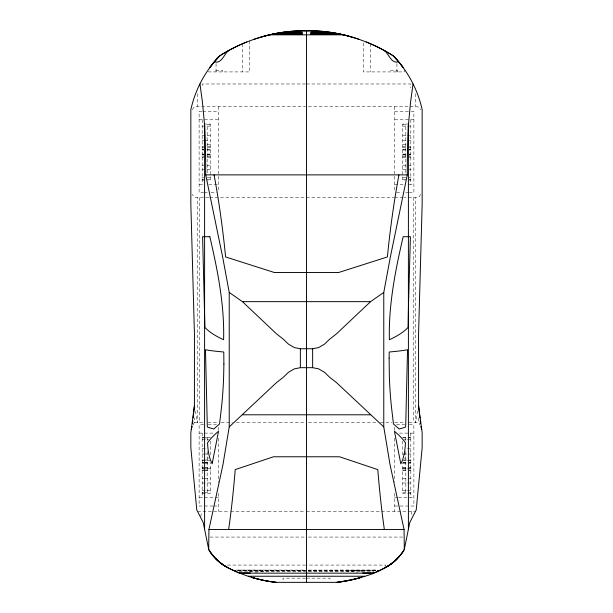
<?xml version="1.0" encoding="UTF-8"?>
<svg xmlns="http://www.w3.org/2000/svg" width="613" height="613" viewBox="0 0 613 613"><rect width="100%" height="100%" fill="white"/><g stroke="black" fill="none" stroke-linecap="round" stroke-linejoin="round"><path stroke-width="0.46" stroke-dasharray="3.06 2.3" d="M193.034 424.924L194.298 422.686L194.336 417.966M200.78 516.636L201.57 511.457M417.591 411.055L415.507 422.686L415.507 197.562M385.117 566.581L385.884 565.071L306.5 565.071M192.359 109.796L193.815 107.329L196.382 106.562L305.55 106.562M420.641 194.329L419.185 196.804L416.618 197.562L404.235 197.562M255.2 572.228L267.383 570.987L305.542 570.987M249.131 571.339L264.992 570.251M375.348 570.289L308.393 570.374M375.248 570.113L308.385 570.251M305.542 83.981L202.183 83.981L202.183 87.743M306.5 83.981L410.817 83.981L410.817 87.743M308.4 106.562L416.618 106.562L419.185 107.329L420.641 109.796M201.853 111.39L199.118 111.39L199.118 192.689L203.685 192.689M202.765 111.39L218.289 111.39M394.711 111.39L410.235 111.39M411.147 111.39L413.882 111.39L413.882 192.689L409.315 192.689M199.118 119.78L218.289 119.78M394.711 119.78L413.882 119.78M203.976 124.025L210.236 124.025L210.236 180.053L207.554 180.053M409.024 124.025L402.764 124.025L402.764 180.053L405.446 180.053M210.236 124.539L207.171 124.539L207.171 173.663M402.764 124.539L405.829 124.539L405.829 173.663M202.183 126.102L205.508 126.102M207.171 126.102L210.236 126.102M402.764 126.102L405.829 126.102M407.492 126.102L410.817 126.102M202.183 135.335L205.508 135.335M207.171 135.335L210.236 135.335M402.764 135.335L405.829 135.335M407.492 135.335L410.817 135.335M202.183 140.668L203.845 140.668M204.681 140.668L210.236 140.668M402.764 140.668L408.319 140.668M409.155 140.668L410.817 140.668M207.171 144.699L210.236 144.699M402.764 144.699L405.829 144.699M202.183 146.668L203.845 146.668M207.171 146.668L210.236 146.668M402.764 146.668L405.829 146.668M409.155 146.668L410.817 146.668M202.183 147.388L203.845 147.388M207.171 147.388L210.236 147.388M402.764 147.388L405.829 147.388M409.155 147.388L410.817 147.388M202.183 149.22L203.845 149.22M207.171 149.22L210.236 149.311L207.171 149.357M402.764 149.22L405.829 149.311L402.764 149.357M409.155 149.22L410.817 149.22M202.183 149.357L203.845 149.357M409.155 149.357L410.817 149.357M202.183 150.001L203.845 150.001M207.171 150.001L210.236 150.001M402.764 150.001L405.829 150.001M409.155 150.001L410.817 150.001M202.183 154.078L203.845 154.078M207.171 154.078L210.236 154.078M402.764 154.078L405.829 154.078M409.155 154.078L410.817 154.078M202.183 154.721L203.845 154.721M207.171 154.721L210.236 154.721M402.764 154.721L405.829 154.721M409.155 154.721L410.817 154.721M202.183 154.966L203.845 154.966M207.171 154.966L210.236 154.966M402.764 154.966L405.829 154.966M409.155 154.966L410.817 154.966M202.183 156.69L203.845 156.69M207.171 156.69L210.236 156.69M402.764 156.69L405.829 156.69M409.155 156.69L410.817 156.69M202.183 157.411L203.845 157.411M207.171 157.411L210.236 157.411M402.764 157.411L405.829 157.411M409.155 157.411L410.817 157.411M202.183 165.196L203.845 165.196M207.171 165.196L210.236 165.196M402.764 165.196L405.829 165.196M409.155 165.196L410.817 165.196M202.183 169.678L203.845 169.678M207.171 169.678L210.236 169.678M402.764 169.678L405.829 169.678M409.155 169.678L410.817 169.678M202.183 177.433L203.845 177.433M207.171 177.433L210.236 177.433M402.764 177.433L405.829 177.433M409.155 177.433L410.817 177.433M202.183 179.257L203.845 179.257M207.171 179.257L210.236 179.257M402.764 179.257L405.829 179.257M409.155 179.257L410.817 179.257M202.183 180.053L203.976 180.053M409.024 180.053L410.817 180.053M199.118 184.298L204.083 184.298M208.818 184.298L218.289 184.298M394.711 184.298L404.182 184.298M408.917 184.298L413.882 184.298M204.596 192.689L207.332 192.689M210.987 192.689L216.466 192.689M396.534 192.689L402.013 192.689M405.668 192.689L408.404 192.689M208.765 197.562L196.382 197.562L193.815 196.804L192.359 194.329M209.723 197.562L305.55 197.562M306.5 197.562L393.761 197.562M394.711 197.562L403.277 197.562M194.298 422.686L204.259 422.686M207.999 422.686L218.289 422.686M221.14 422.686L232.519 422.686M236.311 422.686L305.55 422.686M308.4 422.686L376.689 422.686M380.481 422.686L391.86 422.686M394.711 422.686L405.001 422.686M408.741 422.686L418.702 422.686L419.966 424.924M203.685 424.717L199.118 424.717L199.118 506.024L203.685 506.024M208.244 424.717L216.466 424.717M396.534 424.717L404.756 424.717M409.315 424.717L413.882 424.717L413.882 506.024L409.315 506.024M199.118 433.115L213.554 433.115M399.446 433.115L413.882 433.115M202.183 437.353L210.236 437.353M402.764 437.353L410.817 437.353M202.183 437.874L203.845 437.874M204.681 437.874L210.236 437.874M402.764 437.874L408.319 437.874M409.155 437.874L410.817 437.874M202.183 439.437L205.508 439.437M207.171 439.437L208.704 439.437M404.296 439.437L405.829 439.437M407.492 439.437L410.817 439.437M202.183 448.662L205.508 448.662M407.492 448.662L410.817 448.662M202.183 454.003L203.845 454.003M204.681 454.003L209.47 454.003M403.53 454.003L408.319 454.003M409.155 454.003L410.817 454.003M207.171 458.034L208.704 458.034M404.296 458.034L405.829 458.034M202.183 460.003L203.845 460.003M204.681 460.003L209.47 460.003M403.53 460.003L408.319 460.003M409.155 460.003L410.817 460.003M202.183 460.723L205.508 460.723M207.171 460.723L210.236 460.723M402.764 460.723L405.829 460.723M407.492 460.723L410.817 460.723M202.183 462.547L203.845 462.547M204.681 462.547L210.236 462.547M402.764 462.547L408.319 462.547M409.155 462.547L410.817 462.547M202.183 462.685L203.845 462.685M204.681 462.685L210.236 462.685M402.764 462.646L408.319 462.685M409.155 462.685L410.817 462.685M202.183 463.336L203.845 463.336M204.681 463.336L210.236 463.336M402.764 463.336L408.319 463.336M409.155 463.336L410.817 463.336M202.183 467.405L203.845 467.405M204.681 467.405L210.236 467.405M402.764 467.405L408.319 467.405M409.155 467.405L410.817 467.405M202.183 468.056L203.845 468.056M204.681 468.056L210.236 468.056M402.764 468.056L408.319 468.056M409.155 468.056L410.817 468.056M202.183 468.301L205.508 468.301M207.171 468.301L210.236 468.301M402.764 468.301L405.829 468.301M407.492 468.301L410.817 468.301M202.183 470.018L203.845 470.018M204.681 470.018L210.236 470.018M402.764 470.018L408.319 470.018M409.155 470.018L410.817 470.018M202.183 470.738L203.845 470.738M204.681 470.738L210.236 470.738M402.764 470.738L408.319 470.738M409.155 470.738L410.817 470.738M202.183 478.523L203.845 478.523M204.681 478.523L210.236 478.523M402.764 478.523L408.319 478.523M409.155 478.523L410.817 478.523M202.183 483.006L205.508 483.006M207.171 483.006L210.236 483.006M402.764 483.006L405.829 483.006M407.492 483.006L410.817 483.006M202.183 490.768L205.508 490.768M207.171 490.768L210.236 490.768M402.764 490.768L405.829 490.768M407.492 490.768L410.817 490.768M202.183 492.591L203.845 492.591M204.681 492.591L210.236 492.591M402.764 492.591L408.319 492.591M409.155 492.591L410.817 492.591M202.183 493.388L210.236 493.388L210.236 463.558M410.817 493.388L402.764 493.388L402.764 463.558M199.118 497.633L214.504 497.633M215.447 497.633L218.289 497.633M394.711 497.633L397.553 497.633M398.496 497.633L413.882 497.633M204.596 506.024L212.811 506.024M213.722 506.024L218.289 506.024M394.711 506.024L399.278 506.024M400.189 506.024L408.404 506.024M197.562 511.457L229.676 511.457M230.618 511.457L305.55 511.457M306.5 511.457L380.481 511.457M381.432 511.457L415.438 511.457M210.014 537.072L305.542 537.072M308.408 537.072L402.986 537.072M305.542 565.071L227.116 565.071L227.883 566.581M235.967 570.09L305.55 570.09M308.408 570.09L377.033 570.09M305.558 570.251L237.752 570.113M305.558 570.374L237.652 570.289M237.415 570.496L259.123 570.496M348.008 570.251L375.585 570.496M308.408 570.987L345.617 570.987L357.8 572.228M239.116 571.339L305.55 571.308M308.393 571.308L373.884 571.339M305.558 578.151L283.03 578.151L283.03 581.507M306.5 578.151L329.97 578.151L329.97 580.672M353.877 570.496L363.869 571.339M195.409 411.055L197.493 422.686L197.493 197.562M411.43 511.457L412.22 516.636M418.664 417.966L418.702 422.686M415.507 93.728L415.507 106.562M413.423 197.562L413.423 422.686M410.817 119.78L410.817 184.298M410.817 433.115L410.817 497.633M405.829 437.874L405.829 440.64M405.829 451.36L405.829 492.591M404.258 69.139L404.258 71.92L363.218 71.92L363.218 40.872M402.764 441.107L402.764 455.39M397.293 71.92L397.293 70.349L390.389 70.349L390.389 71.92M396.94 63.545L396.94 71.92M394.711 106.562L394.711 191.31M394.711 427.276L394.711 430.747M394.711 438.287L394.711 482.178M394.711 493.304L394.711 511.457M370.536 43.814L370.536 71.92M249.782 40.872L249.782 71.92L208.742 71.92L208.742 69.139M242.464 43.814L242.464 71.92M222.611 71.92L222.611 70.349L215.707 70.349L215.707 71.92M218.289 106.562L218.289 191.31M218.289 427.276L218.289 430.747M218.289 438.287L218.289 482.178M218.289 493.304L218.289 511.457M216.06 63.545L216.06 71.92M210.236 441.107L210.236 455.39M207.171 437.874L207.171 440.64M207.171 451.36L207.171 492.591M202.183 119.78L202.183 184.298M202.183 433.115L202.183 497.633M199.577 197.562L199.577 422.686M197.493 93.728L197.493 106.562"/><path stroke-width="0.92" d="M194.413 409.469L194.444 334.353L190.842 204.114L190.842 109.62C195.279 89.506 205.37 70.702 219.669 55.883C245.415 39.401 275.927 30.527 306.5 30.65C337.073 30.527 367.585 39.401 393.331 55.883C407.63 70.702 417.721 89.506 422.158 109.62L422.158 204.114L418.556 334.353L418.587 409.469M208.696 549.394L208.933 529.463L222.994 464.516L229.231 426.901L229.231 292.455L222.741 257.437L205.7 174.874A267.935 69.936 90 0 0 204.704 126.316L202.482 102.471L199.945 83.904M413.055 83.904L410.518 102.471L408.296 126.316A267.935 69.936 -90 0 0 407.3 174.874L390.259 257.437L383.769 292.455L383.769 426.901L390.006 464.516L404.067 529.463L404.304 549.394M192.497 423.583L192.804 420.756M193.11 417.928L194.444 405.691L190.842 432.678L190.842 447.705L196.781 509.932L203.24 522.567L208.742 549.623A48.427 48.396 0 0 0 228.113 567.814C243.085 575.53 259.468 580.48 276.202 582.35L336.798 582.35C360.574 578.542 388.19 572.611 402.94 551.692M373.417 573.086A138.224 138.14 0 0 0 384.887 567.814A48.427 48.396 0 0 0 404.258 549.623L409.76 522.567L416.219 509.932L422.158 447.705L422.158 432.678L418.556 405.691L419.89 417.928M191.279 429.376L192.191 426.41M228.603 50.618C224.067 53.86 221.622 64.25 214.443 61.744M229.231 426.901L276.547 382.573L283.482 377.141L288.447 372.313L294.409 368.842L300.362 367.685L312.638 367.685L318.591 368.842L324.553 372.313L329.518 377.141L336.453 382.573L383.769 426.901M383.769 292.455L370.551 301.657L336.453 333.878L329.518 339.303L324.553 344.131L318.591 347.602L312.638 348.759L300.362 348.759L294.409 347.602L288.447 344.131L283.482 339.303L276.547 333.878L242.449 301.657L229.231 292.455M398.557 61.744C391.378 64.25 388.933 53.86 384.397 50.618M303.703 30.704L309.297 30.704M297.864 30.872L315.136 30.872M289.773 31.493L297.205 31.493M315.795 31.493L323.227 31.493M285.03 32.045L302.301 32.045L302.301 32.834L279.865 32.834M327.97 32.045L310.699 32.045L310.699 32.834L333.135 32.834M276.202 33.439L302.301 33.439L302.301 34.343L271.942 34.343M336.798 33.439L310.699 33.439L310.699 34.343L341.058 34.343M269.682 34.834L343.318 34.834M205.7 174.874L407.3 174.874M242.449 301.657L370.551 301.657M242.449 414.794L370.551 414.794M208.933 529.463L404.067 529.463M233.645 570.496L235.53 570.496M377.47 570.496L379.355 570.496M239.185 572.917L250.326 572.917M362.674 572.917L373.815 572.917M239.775 573.163L373.225 573.163M248.234 576.243L364.766 576.243M210.06 551.692C214.588 558.481 220.864 564.075 228.113 567.814A138.224 138.14 0 0 0 239.583 573.086M420.809 426.41L421.721 429.376M420.196 420.756L420.503 423.583M408.404 124.155L408.404 529.249M312.638 348.759L312.638 367.685M306.5 30.65L306.5 582.35M300.362 348.759L300.362 367.685M204.596 124.155L204.596 529.249M397.446 558.504A50.251 48.197 -90 0 1 386.857 566.741M398.933 174.881A378.941 106.67 90 0 0 388.45 246.625L387.378 256.954L338.713 272.486L274.287 272.486L225.622 256.954L224.55 246.633A378.941 106.67 -90 0 0 214.067 174.881M384.351 529.463A306.27 69.882 -90 0 1 378.16 474.194L377.792 469.612L339.479 456.769L273.521 456.769L235.208 469.612L234.84 474.194A306.27 69.882 90 0 1 228.649 529.463M314.14 30.803A160.024 160.024 0 0 1 359.019 39.316M366.183 41.968A160.024 160.024 0 0 1 393.331 55.883A112.976 110.348 -90 0 1 403.254 67.698A112.286 112.286 0 0 0 393.331 55.883M329.342 32.205A155.327 150.047 0 0 1 351.732 37.01M404.258 549.623A48.412 48.412 0 0 1 384.887 567.814M226.143 566.741A50.251 48.197 90 0 1 215.554 558.504M219.669 55.883A112.286 112.286 0 0 0 209.746 67.698A112.976 110.348 90 0 1 219.669 55.883A160.024 160.024 0 0 1 246.817 41.968M253.981 39.316A160.024 160.024 0 0 1 298.86 30.803M261.268 37.01A155.327 150.047 0 0 1 283.658 32.205M228.113 567.814A48.412 48.412 0 0 1 208.742 549.623M389.125 358.046L389.347 376.175A225.408 115.129 -90 0 0 391.378 406.197L393.454 423.951L399.201 428.977L400.519 428.625A165.594 19.241 0 0 0 405.676 426.993L407.522 349.732L407.109 349.816A164.031 8.804 0 0 1 389.224 352L389.125 358.046M223.891 364.091L223.653 376.175A225.408 115.129 90 0 1 221.622 406.197L219.546 423.951L213.799 428.977L212.481 428.625A165.594 19.241 0 0 1 207.324 426.993L205.478 349.732L205.891 349.816A164.031 8.804 0 0 0 223.776 352L223.891 364.091M408.404 308.393L408.089 327.434L407.109 328.445A173.632 46.81 0 0 1 391.738 338.637L389.385 339.74C388.496 304.891 395.339 270.486 403.155 236.71L410.396 236.71L408.404 308.393M212.481 462.141L212.19 463.857L210.297 459.696L208.903 454.593A29.056 9.264 90 0 1 208.029 448.892A28.665 9.141 90 0 1 207.569 442.732L208.903 440.985A188.49 76.196 0 0 1 216.604 432.931L218.557 431.253L212.481 462.141M404.097 454.593L402.703 459.696L400.81 463.857L394.443 431.253L396.396 432.931A188.49 76.196 0 0 1 404.097 440.985L405.423 442.732A28.665 9.141 -90 0 1 404.971 448.892A29.056 9.264 -90 0 1 404.097 454.593M209.845 236.71L202.604 236.71L204.911 327.434L205.891 328.445A173.632 46.81 0 0 0 221.262 338.637L223.615 339.74C224.504 304.891 217.661 270.486 209.845 236.71M336.798 582.358A124.416 110.003 0 0 0 361.509 577.285A138.262 138.262 0 0 1 336.798 582.35M251.491 577.285A124.416 110.003 0 0 0 276.202 582.358A138.262 138.262 0 0 1 251.491 577.285"/></g></svg>
